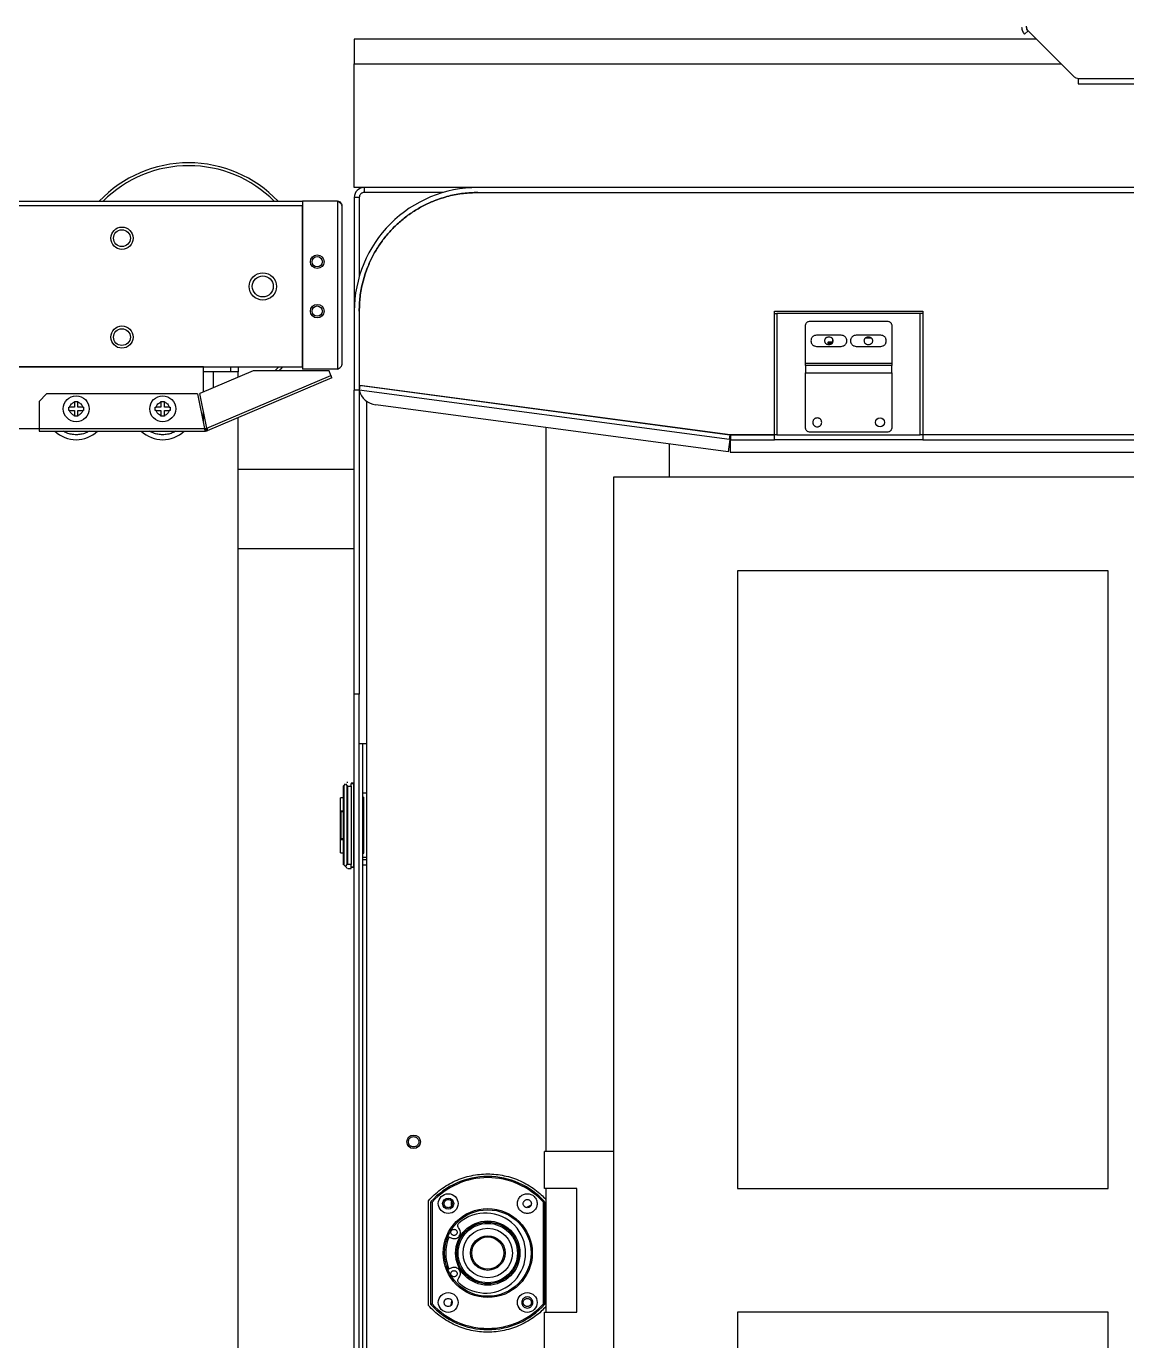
# Model space of a CAD drawing. Header units: millimetres. Extents: x 914 to 910632, y -176 to 682692.
# Drawn here: x 2398.26 to 2405.27, y 1809.91 to 1818.29 of the extents above; entities that cross this region are included whole.
import ezdxf

# ---------------------------------------------------------------- set-up
doc = ezdxf.new("R2010")
doc.units = ezdxf.units.MM
doc.layers.add('画图', color=3, linetype='Continuous', lineweight=30)

# ---------------------------------------------------------------- blocks, each defined once
blk = doc.blocks.new('SDHGSJH')
at = {"color": 7, "linetype": 'Continuous', "lineweight": 30}
for p, q in [((-1952, -343.34), (-1952, 343.77)), ((-1900, 337.17), (-1900, -336.74)), ((-1900, 337.17), (-1900, -283.79)), ((-2052, 313.21), (-2052, -312.79)), ((-2252, 275.21), (-2252, 25.21)), ((-2102, 25.21), (-2102, 275.21)), ((-1949, 225.21), (-1949, -224.79)), ((-1947, 225.21), (-1947, -224.79)), ((-1950.5, 205.21), (-1950.5, -204.79)), ((-2024, 40.21), (-2024, 25.21)), ((-2252, 25.21), (-2102, 25.21)), ((-2037, 25.21), (-2037, -24.79)), ((-2024, 25.21), (-2037, 25.21)), ((-2024.5, -24.79), (-2024.5, 25.21)), ((-2024, 22.06), (-2023.5, 21.86)), ((-2024, -19.51), (-2024, 22.06)), ((-2023.5, 21.86), (-2023.5, -19.32)), ((-1986.35, 20.76), (-1986.12, 22.19)), ((-1978.5, 21.86), (-1978, 22.06)), ((-1978.5, -19.32), (-1978.5, 21.86)), ((-1978, 22.06), (-1978, -19.51)), ((-1977, 22.44), (-1977, -19.89)), ((-1986.49, 7.28), (-1984.83, 7.97)), ((-1984.83, -5.43), (-1986.49, -4.74)), ((-2023.5, -19.32), (-2024, -19.51)), ((-2018.25, -18.01), (-2017, -17.29)), ((-1986.25, -19.45), (-1986.25, -18.01)), ((-1978, -19.51), (-1978.5, -19.32)), ((-2252, -24.79), (-2252, -274.79)), ((-2102, -24.79), (-2252, -24.79)), ((-2102, -274.79), (-2102, -24.79)), ((-2037, -24.79), (-2024, -24.79)), ((-2024, -24.79), (-2024, -39.79)), ((-2052, -39.79), (-2024, -39.79)), ((-2024.5, -332.68), (-2024.5, -39.79)), ((-1950.5, -155.79), (-1952, -155.79)), ((-1952, -157.79), (-1950.5, -157.79)), ((-1952, -158.79), (-1950.5, -158.79)), ((-1950.5, -158.85), (-1952, -158.88)), ((-1945.7, -154.79), (-1946.7, -154.79)), ((-1946.7, -154.79), (-1946.7, -154.89)), ((-1946.7, -154.89), (-1945.7, -154.89)), ((-1946.7, -188.69), (-1946.7, -154.89)), ((-1945.7, -154.29), (-1945.7, -154.79)), ((-1944.41, -154.29), (-1945.7, -154.29)), ((-1945.7, -154.89), (-1945.7, -155.97)), ((-1945.7, -187.6), (-1945.7, -155.97)), ((-1945.7, -155.97), (-1944.41, -155.97)), ((-1944.41, -155.97), (-1944.41, -187.6)), ((-1944.05, -187.82), (-1944.05, -155.76)), ((-1942.85, -155.64), (-1943.44, -155.05)), ((-1942.85, -155.64), (-1942.85, -187.93)), ((-1942.7, -155.79), (-1942.7, -187.79)), ((-1950.5, -160.45), (-1950.9, -160.45)), ((-1950.9, -160.45), (-1950.9, -183.12)), ((-1946.7, -160.45), (-1947, -160.45)), ((-1941.4, -160.69), (-1942.7, -160.69)), ((-1941.4, -160.69), (-1941.4, -165.91)), ((-1941.69, -166.39), (-1942.7, -166.39)), ((-1941.69, -166.39), (-1941.69, -177.19)), ((-1941.4, -166.39), (-1941.69, -166.39)), ((-1941.4, -165.91), (-1941.4, -166.39)), ((-1941.4, -166.39), (-1941.4, -177.19)), ((-1942.7, -177.19), (-1941.69, -177.19)), ((-1941.69, -177.19), (-1941.4, -177.19)), ((-1941.4, -177.19), (-1941.4, -177.66)), ((-1941.4, -177.66), (-1941.4, -182.89)), ((-1952, -184.79), (-1950.5, -184.79)), ((-1950.5, -183.12), (-1950.9, -183.12)), ((-1946.7, -183.12), (-1947, -183.12)), ((-1942.7, -182.89), (-1941.4, -182.89)), ((-1945.7, -188.69), (-1946.7, -188.69)), ((-1946.7, -188.79), (-1945.7, -188.79)), ((-1944.41, -187.6), (-1945.7, -187.6)), ((-1945.7, -187.6), (-1945.7, -188.69)), ((-1943.44, -188.53), (-1944.05, -187.82)), ((-1942.85, -187.93), (-1943.44, -188.53)), ((-1952, -204.79), (-1949, -204.79)), ((-1949, -224.79), (-1947, -224.79)), ((-1949, -347.79), (-1949, -224.79)), ((-1947, -224.79), (-1947, -347.79)), ((-2252, -274.79), (-2102, -274.79)), ((-1900, -283.79), (-1947, -283.79)), ((-2052, -312.79), (-2702, -312.79)), ((-2074.5, -312.79), (-2074.5, -326.01)), ((-1900, -315.79), (-1947, -315.79)), ((-1900, -315.79), (-1900, -336.74)), ((-2099.07, -322.79), (-2654.93, -322.79)), ((-2099.07, -327.79), (-2099.07, -322.79)), ((-2098.93, -327.8), (-2098.27, -322.84)), ((-2098.27, -322.84), (-1955.69, -341.85)), ((-2177, -327.79), (-2577, -327.79)), ((-2177, -329.79), (-2177, -327.79)), ((-2177, -327.79), (-2117, -327.79)), ((-2117, -327.79), (-2117, -329.79)), ((-2099.2, -327.79), (-2117, -327.79)), ((-2099.2, -329.79), (-2099.2, -327.79)), ((-2099.2, -327.79), (-2099.07, -327.79)), ((-2099.07, -325.79), (-2098.8, -325.79)), ((-2098.8, -327.81), (-2099.07, -329.8)), ((-2098.8, -327.81), (-2098.93, -327.8)), ((-2098.71, -326.09), (-2098.8, -325.79)), ((-2098.8, -327.81), (-1949, -347.79)), ((-2577, -329.79), (-2177, -329.79)), ((-2177, -379.79), (-2177, -329.79)), ((-2177, -329.79), (-2176, -329.79)), ((-2176, -329.79), (-2176, -378.79)), ((-2118, -329.79), (-2176, -329.79)), ((-2164.5, -354.79), (-2164.5, -332.79)), ((-2162.5, -330.79), (-2131.5, -330.79)), ((-2129.5, -332.79), (-2129.5, -354.79)), ((-2118, -378.79), (-2118, -329.79)), ((-2118, -329.79), (-2117, -329.79)), ((-2117, -329.79), (-2099.2, -329.79)), ((-2117, -329.79), (-2117, -379.79)), ((-2099, -329.79), (-2117, -329.79)), ((-2099.07, -329.8), (-1949.26, -349.77)), ((-1949, -349.79), (-2099, -329.79)), ((-1937.96, -352.86), (-1887.47, -331.43)), ((-1887.41, -332.49), (-1937.57, -353.78)), ((-1887.08, -332.35), (-1887.47, -331.43)), ((-1887.08, -332.35), (-1887.41, -332.49)), ((-1887.41, -332.49), (-1884.56, -346.49)), ((-1886.79, -332.29), (-1886.79, -331.29)), ((-1819.5, -331.29), (-1886.79, -331.29)), ((-1886.43, -332.29), (-1886.79, -332.29)), ((-1883.58, -346.29), (-1886.43, -332.29)), ((-1819.5, -332.29), (-1886.43, -332.29)), ((-1819.5, -332.29), (-1819.5, -331.29)), ((-1819.5, -343.29), (-1819.5, -332.29)), ((-1016, -332.29), (-1819.5, -332.29)), ((-1885.85, -335.14), (-1886, -335.29)), ((-1886, -335.29), (-1886, -339.42)), ((-1872.5, -339.59), (-1872.16, -339.59)), ((-1872.5, -340.99), (-1872.5, -339.59)), ((-1870.2, -339.59), (-1872.16, -339.59)), ((-1870.2, -337.63), (-1870.2, -337.29)), ((-1870.2, -337.29), (-1868.8, -337.29)), ((-1870.2, -337.63), (-1870.2, -339.59)), ((-1868.8, -337.29), (-1868.8, -337.63)), ((-1868.8, -339.59), (-1868.8, -337.63)), ((-1866.84, -339.59), (-1868.8, -339.59)), ((-1866.84, -339.59), (-1866.5, -339.59)), ((-1866.5, -339.59), (-1866.5, -340.99)), ((-1837.5, -339.59), (-1837.16, -339.59)), ((-1837.5, -340.99), (-1837.5, -339.59)), ((-1835.2, -339.59), (-1837.16, -339.59)), ((-1835.2, -337.63), (-1835.2, -337.29)), ((-1835.2, -337.29), (-1833.8, -337.29)), ((-1835.2, -337.63), (-1835.2, -339.59)), ((-1833.8, -337.29), (-1833.8, -337.63)), ((-1833.8, -339.59), (-1833.8, -337.63)), ((-1831.84, -339.59), (-1833.8, -339.59)), ((-1831.84, -339.59), (-1831.5, -339.59)), ((-1831.5, -339.59), (-1831.5, -340.99)), ((-1872.16, -340.99), (-1872.5, -340.99)), ((-1872.16, -340.99), (-1870.2, -340.99)), ((-1870.2, -340.99), (-1870.2, -342.95)), ((-1870.2, -343.29), (-1870.2, -342.95)), ((-1868.8, -343.29), (-1870.2, -343.29)), ((-1868.8, -342.95), (-1868.8, -340.99)), ((-1868.8, -340.99), (-1866.84, -340.99)), ((-1868.8, -342.95), (-1868.8, -343.29)), ((-1866.5, -340.99), (-1866.84, -340.99)), ((-1837.16, -340.99), (-1837.5, -340.99)), ((-1837.16, -340.99), (-1835.2, -340.99)), ((-1835.2, -340.99), (-1835.2, -342.95)), ((-1835.2, -343.29), (-1835.2, -342.95)), ((-1833.8, -343.29), (-1835.2, -343.29)), ((-1833.8, -342.95), (-1833.8, -340.99)), ((-1833.8, -340.99), (-1831.84, -340.99)), ((-1833.8, -342.95), (-1833.8, -343.29)), ((-1831.5, -340.99), (-1831.84, -340.99)), ((-1822.5, -346.29), (-1819.5, -343.29)), ((-2117, -350.29), (-2117, -350.29)), ((-1949.57, -346.58), (-1949, -346.77)), ((-1949.36, -346.72), (-1949, -346.77)), ((-1949.26, -349.77), (-1949, -347.79)), ((-1949, -347.79), (-1947, -347.79)), ((-1949, -379.79), (-1949, -347.79)), ((-1949, -379.79), (-1949, -349.79)), ((-1947, -379.79), (-1947, -347.79)), ((-1906.08, -355.62), (-1884.56, -346.49)), ((-1886, -347.1), (-1886, -357.29)), ((-1883.58, -346.29), (-1822.5, -346.29)), ((-2129.5, -354.79), (-2164.5, -354.79)), ((-2164.5, -354.79), (-2164.5, -357.79)), ((-2129.5, -357.79), (-2129.5, -354.79)), ((-1937.57, -353.78), (-1936.79, -355.62)), ((-1936.79, -355.62), (-1906.08, -355.62)), ((-1900, -353.04), (-1900, -355.29)), ((-1900, -357.29), (-1900, -355.29)), ((-1900, -355.29), (-1897, -355.29)), ((-1897, -355.29), (-1897, -357.29)), ((-1897, -355.29), (-1886, -355.29)), ((-2164.5, -357.79), (-2129.5, -357.79)), ((-2164.5, -358.79), (-2164.5, -357.79)), ((-2129.5, -358.79), (-2164.5, -358.79)), ((-2164.5, -373.79), (-2164.5, -358.79)), ((-2129.5, -357.79), (-2129.5, -358.79)), ((-2129.5, -358.79), (-2129.5, -373.79)), ((-2117, -358.29), (-2117, -358.29)), ((-1942, -422.55), (-1942, -358.02)), ((-1940.26, -356.29), (-1926, -356.29)), ((-1940.26, -424.29), (-1940.26, -356.29)), ((-1926, -424.29), (-1926, -356.29)), ((-1926, -357.29), (-1926, -422.55)), ((-981.73, -357.29), (-1926, -357.29)), ((-1886, -357.29), (-1013, -357.29)), ((-2150, -365.54), (-2160, -365.54)), ((-2134, -365.54), (-2144, -365.54)), ((-2138.52, -366.85), (-2140.31, -366.85)), ((-2160, -370.04), (-2150, -370.04)), ((-2156.22, -368.87), (-2153.76, -368.87)), ((-2144, -370.04), (-2134, -370.04)), ((-2140.49, -368.49), (-2140.49, -367.25)), ((-2140.49, -367.25), (-2138.92, -367.25)), ((-2131.5, -375.79), (-2162.5, -375.79)), ((-2117, -379.79), (-2177, -379.79)), ((-2176, -378.79), (-2118, -378.79)), ((-2117, -378.79), (-2118, -378.79)), ((-1947, -425.79), (-1947, -379.79)), ((-1949, -425.79), (-1949, -393.79)), ((-1940.26, -424.29), (-1926, -424.29)), ((26, -422.55), (-1926, -422.55)), ((26, -424.29), (-1926, -424.29)), ((-1997, -427.79), (-2757, -427.79)), ((-2757, -429.79), (-1997, -429.79)), ((-1997, -429.79), (-1951, -429.79)), ((-1997, -429.79), (-1947, -429.79)), ((-1983, -427.79), (-1951, -427.79)), ((-1951, -429.79), (-1951, -427.79)), ((-1949, -425.79), (-1947, -425.79)), ((-1947, -429.79), (-1947, -479.79)), ((-2239.83, -471.79), (-2352, -471.79)), ((-2239.83, -473.79), (-2239.83, -471.79)), ((-2352, -473.79), (-2240.24, -473.79)), ((-2352, -473.79), (-2239.83, -473.79)), ((-2238.12, -474.67), (-2219.88, -492.91)), ((-1947, -489.79), (-1947, -479.79)), ((-2223, -489.79), (-1947, -489.79)), ((-2218.17, -491.79), (-2219.59, -493.2))]:
    blk.add_line(p, q, dxfattribs=at)
at = {"color": 8, "linetype": 'Continuous', "lineweight": 30}
for p, q in [((-1942.7, -165.91), (-1941.4, -165.91)), ((-1941.4, -177.66), (-1942.7, -177.66)), ((-2098.8, -325.79), (-2098.67, -325.81)), ((-1890, -348.8), (-1890, -355.29)), ((-1947, -479.79), (-2233, -479.79))]:
    blk.add_line(p, q, dxfattribs=at)
at = {"color": 7, "linetype": 'Continuous', "lineweight": 30, "flags": 128}
for points in [[(-1943.44, -155.05), (-1943.7, -154.79), (-1943.93, -154.56), (-1944.15, -154.34)], [(-1949.09, -347.46), (-1949.07, -347.27), (-1949.03, -347), (-1949.01, -346.83), (-1949, -346.77)], [(-1937.96, -352.86), (-1937.95, -352.88), (-1937.93, -352.93), (-1937.89, -353.01), (-1937.84, -353.13), (-1937.79, -353.27), (-1937.72, -353.43), (-1937.64, -353.6), (-1937.57, -353.78)], [(-1918, -357.29), (-1917.16, -356.33), (-1916.5, -355.62)]]:
    blk.add_lwpolyline(points, dxfattribs=at)
at = {"color": 8, "linetype": 'Continuous', "lineweight": 30, "flags": 128}
blk.add_lwpolyline([(-1916.46, -357.29), (-1915.26, -355.99), (-1914.91, -355.62)], dxfattribs=at)
at = {"color": 7, "linetype": 'Continuous', "lineweight": 30}
for centre, radius in [((-2017, 21.27), 4), ((-1985, 21.27), 4), ((-2001, 1.27), 18), ((-2001, 1.27), 17.5), ((-2001, 1.27), 13), ((-2001, 1.27), 12.5), ((-2001, 1.27), 12), ((-2001, 1.27), 10), ((-2001, 1.27), 7), ((-2001, 1.27), 6.5), ((-1985, -18.73), 4), ((-1985, -18.73), 2.25), ((-1971, -43.73), 2.75), ((-2159.7, -334.79), 1.8), ((-1869.5, -340.29), 5.25), ((-1834.5, -340.29), 5.25), ((-1853, -369.29), 4.5), ((-1853, -369.29), 3.4), ((-1932, -379.79), 2.75), ((-1932, -379.79), 2.1), ((-1910, -389.79), 5.5), ((-1910, -389.79), 4.25), ((-1932, -399.79), 2.75), ((-1932, -399.79), 2.1), ((-1853, -409.29), 4.5), ((-1853, -409.29), 3.4)]:
    blk.add_circle(centre, radius, dxfattribs=at)
for centre, radius, start, end in [((-2001, 1.27), 31, 42.1034, 137.8966), ((-2001, 1.27), 30.5, 42.4637, 137.5363), ((-2000.1, 1.27), 16.2, 48.643, 311.357), ((-2001, 1.27), 31, 222.1034, 317.8966), ((-2001, 1.27), 30.5, 222.4637, 317.5363), ((-1939.2, -159.29), 6, 135.0068, 143.9911), ((-1936.79, -149.74), 8.46, 224.2751, 225.6782), ((-1869.5, -340.29), 12.5, 46.0545, 133.9455), ((-1834.5, -340.29), 12.5, 46.0545, 133.9455), ((-1886.79, -333.02), 1.74, 90, 113), ((-1886.79, -333.02), 0.737, 90, 113), ((-1956.75, -349.78), 8, 14.4297, 82.4054), ((-2138.92, -366.85), 0.4, 270, 0), ((-1997, -379.79), 50, 270, 0), ((-1880, -389.79), 50, 223.6301, 316.3699), ((-1951, -425.79), 4, 270, 0)]:
    blk.add_arc(centre, radius, start, end, dxfattribs=at)
at = {"color": 8, "linetype": 'Continuous', "lineweight": 30}
blk.add_arc((-1880, -389.79), 48.85, 224.935, 315.065, dxfattribs=at)
at = {"color": 7, "linetype": 'Continuous', "lineweight": 30}
for points, knots in [([(-2024.5, 22.95), (-2023.9, 23.59), (-2022.53, 25.04), (-2020.08, 27.03), (-2017.24, 28.92), (-2014.19, 30.49), (-2010.99, 31.74), (-2007.7, 32.62), (-2004.35, 33.16), (-2001, 33.33), (-1997.65, 33.16), (-1994.3, 32.62), (-1991.01, 31.74), (-1987.81, 30.49), (-1984.76, 28.92), (-1981.92, 27.03), (-1979.29, 24.89), (-1977.76, 23.25), (-1977, 22.44)], [0, 0, 0, 0, 0.049268, 0.111881, 0.175933, 0.239989, 0.30404, 0.368096, 0.430705, 0.493325, 0.555936, 0.618558, 0.682606, 0.746665, 0.810712, 0.874769, 0.937382, 1, 1, 1, 1]), ([(-2014.75, 21.27), (-2014.78, 21.55), (-2014.83, 21.99), (-2015.11, 22.52), (-2015.4, 22.87), (-2015.76, 23.17), (-2016.28, 23.44), (-2017, 23.58), (-2017.72, 23.44), (-2018.24, 23.17), (-2018.6, 22.87), (-2018.89, 22.52), (-2019.17, 21.99), (-2019.22, 21.55), (-2019.25, 21.27)], [0, 0, 0, 0, 0.119728, 0.184819, 0.25, 0.315096, 0.380293, 0.500018, 0.61971, 0.684824, 0.750004, 0.815089, 0.880272, 1, 1, 1, 1]), ([(-2019.25, 21.27), (-2019.22, 20.99), (-2019.17, 20.55), (-2018.89, 20.03), (-2018.6, 19.67), (-2018.24, 19.38), (-2017.72, 19.11), (-2017, 18.97), (-2016.28, 19.11), (-2015.76, 19.38), (-2015.4, 19.67), (-2015.11, 20.03), (-2014.83, 20.55), (-2014.78, 20.99), (-2014.75, 21.27)], [0, 0, 0, 0, 0.1197153, 0.1848088, 0.2499915, 0.3150896, 0.3802893, 0.4999848, 0.6197136, 0.6848299, 0.7500125, 0.8151, 0.8802847, 1, 1, 1, 1]), ([(-2018.65, 21.27), (-2018.63, 21.48), (-2018.59, 21.8), (-2018.39, 22.18), (-2018.18, 22.45), (-2017.91, 22.66), (-2017.53, 22.86), (-2017, 22.96), (-2016.47, 22.86), (-2016.09, 22.66), (-2015.83, 22.45), (-2015.61, 22.18), (-2015.41, 21.8), (-2015.37, 21.48), (-2015.35, 21.27)], [0, 0, 0, 0, 0.119723, 0.184803, 0.250013, 0.315075, 0.380279, 0.499979, 0.619725, 0.684815, 0.749993, 0.815073, 0.880277, 1, 1, 1, 1]), ([(-2015.35, 21.27), (-2015.37, 21.06), (-2015.41, 20.74), (-2015.61, 20.36), (-2015.82, 20.1), (-2016.09, 19.88), (-2016.47, 19.68), (-2017, 19.58), (-2017.53, 19.68), (-2017.91, 19.88), (-2018.17, 20.1), (-2018.39, 20.36), (-2018.59, 20.74), (-2018.63, 21.06), (-2018.65, 21.27)], [0, 0, 0, 0, 0.119704, 0.184786, 0.249998, 0.315077, 0.380273, 0.500023, 0.619727, 0.684819, 0.749999, 0.815111, 0.880296, 1, 1, 1, 1]), ([(-1986.65, 21.27), (-1986.63, 21.48), (-1986.59, 21.8), (-1986.39, 22.18), (-1986.18, 22.45), (-1985.91, 22.66), (-1985.53, 22.86), (-1985, 22.96), (-1984.47, 22.86), (-1984.09, 22.66), (-1983.83, 22.45), (-1983.61, 22.18), (-1983.41, 21.8), (-1983.37, 21.48), (-1983.35, 21.27)], [0, 0, 0, 0, 0.119713, 0.184813, 0.250022, 0.315083, 0.380287, 0.499986, 0.61973, 0.684819, 0.749996, 0.815075, 0.880278, 1, 1, 1, 1]), ([(-1983.35, 21.27), (-1983.37, 21.06), (-1983.41, 20.74), (-1983.61, 20.36), (-1983.82, 20.1), (-1984.09, 19.88), (-1984.47, 19.68), (-1985, 19.58), (-1985.53, 19.68), (-1985.91, 19.88), (-1986.17, 20.1), (-1986.39, 20.36), (-1986.59, 20.74), (-1986.63, 21.06), (-1986.65, 21.27)], [0, 0, 0, 0, 0.119705, 0.184808, 0.249991, 0.315105, 0.38026, 0.50001, 0.619714, 0.684807, 0.749986, 0.815098, 0.880304, 1, 1, 1, 1]), ([(-1989.29, 11.29), (-1989.45, 11.07), (-1989.8, 10.62), (-1989.99, 9.76), (-1989.9, 8.9), (-1989.54, 8.13), (-1988.94, 7.53), (-1988.17, 7.14), (-1987.3, 7.03), (-1986.76, 7.2), (-1986.49, 7.28)], [0, 0, 0, 0, 0.12133, 0.24999, 0.378661, 0.500007, 0.62135, 0.749998, 0.878661, 1, 1, 1, 1]), ([(-1989.4, 13.43), (-1989.26, 13.28), (-1988.99, 12.98), (-1988.85, 12.38), (-1988.93, 11.77), (-1989.17, 11.45), (-1989.29, 11.29)], [0, 0, 0, 0, 0.249955, 0.499983, 0.749986, 1, 1, 1, 1]), ([(-1987.36, 8.38), (-1987.51, 8.4), (-1987.76, 8.42), (-1988.05, 8.58), (-1988.25, 8.74), (-1988.41, 8.94), (-1988.56, 9.23), (-1988.64, 9.63), (-1988.56, 10.03), (-1988.41, 10.32), (-1988.25, 10.52), (-1988.05, 10.68), (-1987.76, 10.84), (-1987.51, 10.86), (-1987.36, 10.88)], [0, 0, 0, 0, 0.119724, 0.184832, 0.250033, 0.315105, 0.380296, 0.499989, 0.619713, 0.684795, 0.749976, 0.815071, 0.880276, 1, 1, 1, 1]), ([(-1987.36, 10.88), (-1987.2, 10.86), (-1986.96, 10.84), (-1986.67, 10.68), (-1986.47, 10.52), (-1986.3, 10.32), (-1986.15, 10.03), (-1986.08, 9.63), (-1986.15, 9.23), (-1986.3, 8.94), (-1986.47, 8.74), (-1986.66, 8.58), (-1986.96, 8.42), (-1987.2, 8.4), (-1987.36, 8.38)], [0, 0, 0, 0, 0.119677, 0.184793, 0.250001, 0.31508, 0.380279, 0.500016, 0.619723, 0.684812, 0.750001, 0.815056, 0.880323, 1, 1, 1, 1]), ([(-1984.27, -1.77), (-1984.15, -0.74), (-1983.88, 1.38), (-1984.2, 4.65), (-1984.94, 6.73), (-1985.3, 7.77)], [0, 0, 0, 0, 0.3197478, 0.6586413, 1, 1, 1, 1]), ([(-1986.49, -4.74), (-1986.76, -4.66), (-1987.3, -4.49), (-1988.17, -4.6), (-1988.94, -4.98), (-1989.54, -5.59), (-1989.9, -6.36), (-1989.99, -7.22), (-1989.8, -8.07), (-1989.45, -8.53), (-1989.29, -8.74)], [0, 0, 0, 0, 0.121343, 0.250007, 0.378655, 0.499998, 0.621343, 0.749996, 0.878656, 1, 1, 1, 1]), ([(-1985.33, -5.22), (-1985.25, -5.07), (-1984.7, -3.99), (-1984.47, -2.79), (-1984.27, -1.77)], [0, 0, 0, 0, 0.1412749, 1, 1, 1, 1]), ([(-1989.29, -8.74), (-1989.17, -8.91), (-1988.93, -9.23), (-1988.85, -9.84), (-1988.99, -10.44), (-1989.26, -10.74), (-1989.4, -10.89)], [0, 0, 0, 0, 0.250017, 0.500021, 0.750003, 1, 1, 1, 1]), ([(-1987.36, -8.34), (-1987.51, -8.32), (-1987.76, -8.29), (-1988.05, -8.14), (-1988.25, -7.98), (-1988.41, -7.78), (-1988.56, -7.49), (-1988.64, -7.09), (-1988.56, -6.69), (-1988.41, -6.39), (-1988.25, -6.2), (-1988.05, -6.03), (-1987.76, -5.88), (-1987.51, -5.85), (-1987.36, -5.84)], [0, 0, 0, 0, 0.119728, 0.184837, 0.250036, 0.315084, 0.380275, 0.499997, 0.61972, 0.684774, 0.749978, 0.815073, 0.880277, 1, 1, 1, 1]), ([(-1987.36, -5.84), (-1987.2, -5.85), (-1986.96, -5.88), (-1986.67, -6.03), (-1986.47, -6.2), (-1986.3, -6.39), (-1986.15, -6.69), (-1986.08, -7.09), (-1986.15, -7.49), (-1986.3, -7.78), (-1986.47, -7.98), (-1986.66, -8.14), (-1986.96, -8.29), (-1987.2, -8.32), (-1987.36, -8.34)], [0, 0, 0, 0, 0.119676, 0.184806, 0.249994, 0.315072, 0.38027, 0.500006, 0.619742, 0.684804, 0.749992, 0.815066, 0.880318, 1, 1, 1, 1]), ([(-2021, -18.73), (-2020.95, -18.23), (-2020.86, -17.45), (-2020.37, -16.52), (-2019.85, -15.88), (-2019.21, -15.36), (-2018.28, -14.88), (-2017, -14.63), (-2015.72, -14.88), (-2014.79, -15.36), (-2014.15, -15.88), (-2013.63, -16.52), (-2013.14, -17.45), (-2013.05, -18.23), (-2013, -18.73)], [0, 0, 0, 0, 0.119725, 0.184178, 0.25, 0.315822, 0.380275, 0.499991, 0.619725, 0.684178, 0.75, 0.815822, 0.880275, 1, 1, 1, 1]), ([(-1977, -19.89), (-1977.76, -20.71), (-1979.29, -22.34), (-1981.92, -24.49), (-1984.76, -26.37), (-1987.81, -27.95), (-1991.01, -29.2), (-1994.3, -30.08), (-1997.65, -30.61), (-2001, -30.79), (-2004.35, -30.61), (-2007.7, -30.08), (-2010.99, -29.2), (-2014.19, -27.95), (-2017.24, -26.37), (-2020.08, -24.48), (-2022.53, -22.5), (-2023.9, -21.05), (-2024.5, -20.41)], [0, 0, 0, 0, 0.062614, 0.125232, 0.18928, 0.253336, 0.317386, 0.381443, 0.444056, 0.506676, 0.569287, 0.631905, 0.695952, 0.760011, 0.824058, 0.888119, 0.950731, 1, 1, 1, 1]), ([(-2013, -18.73), (-2013.05, -19.23), (-2013.14, -20.01), (-2013.63, -20.94), (-2014.15, -21.58), (-2014.79, -22.1), (-2015.72, -22.58), (-2017, -22.83), (-2018.28, -22.58), (-2019.21, -22.1), (-2019.85, -21.58), (-2020.37, -20.94), (-2020.86, -20.01), (-2020.95, -19.23), (-2021, -18.73)], [0, 0, 0, 0, 0.1197268, 0.1841797, 0.2499955, 0.3158247, 0.3802732, 0.5000094, 0.6197268, 0.6841753, 0.7500045, 0.8158203, 0.8802732, 1, 1, 1, 1]), ([(-2018.65, -18.73), (-2018.63, -18.52), (-2018.59, -18.2), (-2018.39, -17.82), (-2018.18, -17.55), (-2017.91, -17.34), (-2017.53, -17.14), (-2017, -17.04), (-2016.47, -17.14), (-2016.09, -17.34), (-2015.83, -17.55), (-2015.61, -17.82), (-2015.41, -18.2), (-2015.37, -18.52), (-2015.35, -18.73)], [0, 0, 0, 0, 0.119726, 0.184808, 0.250002, 0.31508, 0.380276, 0.499979, 0.619728, 0.68481, 0.750004, 0.815068, 0.880274, 1, 1, 1, 1]), ([(-2015.35, -18.73), (-2015.37, -18.94), (-2015.41, -19.26), (-2015.61, -19.64), (-2015.82, -19.9), (-2016.09, -20.12), (-2016.47, -20.32), (-2017, -20.42), (-2017.53, -20.32), (-2017.91, -20.12), (-2018.17, -19.9), (-2018.39, -19.64), (-2018.59, -19.26), (-2018.63, -18.94), (-2018.65, -18.73)], [0, 0, 0, 0, 0.119726, 0.184808, 0.250001, 0.31508, 0.380275, 0.500024, 0.619728, 0.68482, 0.749999, 0.81511, 0.880274, 1, 1, 1, 1]), ([(-1986.65, -18.73), (-1986.63, -18.52), (-1986.59, -18.2), (-1986.39, -17.82), (-1986.18, -17.55), (-1985.91, -17.34), (-1985.53, -17.14), (-1985, -17.04), (-1984.47, -17.14), (-1984.09, -17.34), (-1983.83, -17.55), (-1983.61, -17.82), (-1983.41, -18.2), (-1983.37, -18.52), (-1983.35, -18.73)], [0, 0, 0, 0, 0.119716, 0.184818, 0.250011, 0.315089, 0.380283, 0.499986, 0.619733, 0.684814, 0.750007, 0.81507, 0.880275, 1, 1, 1, 1]), ([(-1983.35, -18.73), (-1983.37, -18.94), (-1983.41, -19.26), (-1983.61, -19.64), (-1983.82, -19.9), (-1984.09, -20.12), (-1984.47, -20.32), (-1985, -20.42), (-1985.53, -20.32), (-1985.91, -20.12), (-1986.17, -19.9), (-1986.39, -19.64), (-1986.59, -19.26), (-1986.63, -18.94), (-1986.65, -18.73)], [0, 0, 0, 0, 0.119726, 0.184829, 0.249994, 0.315108, 0.380262, 0.500011, 0.619715, 0.684807, 0.749986, 0.815097, 0.880282, 1, 1, 1, 1]), ([(-1973.1, -43.73), (-1973.07, -43.46), (-1973.03, -43.06), (-1972.77, -42.57), (-1972.5, -42.23), (-1972.16, -41.96), (-1971.67, -41.71), (-1971, -41.58), (-1970.33, -41.71), (-1969.84, -41.96), (-1969.5, -42.23), (-1969.23, -42.57), (-1968.97, -43.06), (-1968.93, -43.46), (-1968.9, -43.73)], [0, 0, 0, 0, 0.119719, 0.184823, 0.249993, 0.315113, 0.380274, 0.49999, 0.619741, 0.684821, 0.75002, 0.815103, 0.880287, 1, 1, 1, 1]), ([(-1968.9, -43.73), (-1968.93, -43.99), (-1968.97, -44.4), (-1969.23, -44.89), (-1969.5, -45.22), (-1969.84, -45.5), (-1970.33, -45.75), (-1971, -45.88), (-1971.67, -45.75), (-1972.16, -45.5), (-1972.5, -45.22), (-1972.77, -44.89), (-1973.03, -44.4), (-1973.07, -43.99), (-1973.1, -43.73)], [0, 0, 0, 0, 0.119712, 0.184814, 0.249999, 0.315107, 0.380267, 0.500018, 0.619733, 0.684812, 0.749999, 0.815081, 0.880282, 1, 1, 1, 1]), ([(-1944.41, -155.97), (-1944.37, -155.97), (-1944.3, -155.96), (-1944.18, -155.9), (-1944.1, -155.83), (-1944.06, -155.77), (-1944.05, -155.76)], [0, 0, 0, 0, 0.217534, 0.485561, 0.894118, 1, 1, 1, 1]), ([(-1944.41, -187.6), (-1944.37, -187.61), (-1944.3, -187.62), (-1944.16, -187.69), (-1944.1, -187.76), (-1944.05, -187.82)], [0, 0, 0, 0, 0.2357955, 0.5007431, 1, 1, 1, 1]), ([(-1944.05, -189.14), (-1944.1, -189.18), (-1944.16, -189.23), (-1944.3, -189.28), (-1944.37, -189.29), (-1944.41, -189.29)], [0, 0, 0, 0, 0.498771, 0.764028, 1, 1, 1, 1]), ([(-1942.85, -187.93), (-1942.82, -187.91), (-1942.78, -187.87), (-1942.73, -187.82), (-1942.71, -187.79), (-1942.7, -187.79), (-1942.7, -187.79)], [0, 0, 0, 0, 0.2835419, 0.5411366, 0.7777038, 1, 1, 1, 1]), ([(-1942.7, -187.79), (-1942.7, -187.79), (-1942.71, -187.79), (-1942.73, -187.82), (-1942.78, -187.87), (-1942.82, -187.91), (-1942.85, -187.93)], [0, 0, 0, 0, 0.2222962, 0.4588634, 0.7164581, 1, 1, 1, 1]), ([(-2164.5, -332.79), (-2164.47, -332.54), (-2164.43, -332.15), (-2164.18, -331.68), (-2163.92, -331.36), (-2163.61, -331.11), (-2163.14, -330.86), (-2162.75, -330.81), (-2162.5, -330.79)], [0, 0, 0, 0, 0.239432, 0.369648, 0.500016, 0.630195, 0.76053, 1, 1, 1, 1]), ([(-2132.5, -334.79), (-2132.52, -334.56), (-2132.56, -334.21), (-2132.79, -333.79), (-2133.02, -333.51), (-2133.3, -333.27), (-2133.72, -333.06), (-2134.3, -332.94), (-2134.88, -333.06), (-2135.3, -333.27), (-2135.58, -333.51), (-2135.81, -333.79), (-2136.04, -334.21), (-2136.08, -334.56), (-2136.1, -334.79)], [0, 0, 0, 0, 0.119723, 0.184795, 0.250002, 0.315105, 0.380262, 0.499985, 0.619708, 0.684808, 0.750002, 0.815091, 0.880277, 1, 1, 1, 1]), ([(-2136.1, -334.79), (-2136.08, -335.01), (-2136.04, -335.36), (-2135.81, -335.78), (-2135.58, -336.07), (-2135.3, -336.3), (-2134.88, -336.52), (-2134.3, -336.63), (-2133.72, -336.52), (-2133.3, -336.3), (-2133.02, -336.07), (-2132.79, -335.78), (-2132.56, -335.36), (-2132.52, -335.01), (-2132.5, -334.79)], [0, 0, 0, 0, 0.119719, 0.184807, 0.249996, 0.315096, 0.380298, 0.500017, 0.619736, 0.684796, 0.750002, 0.815098, 0.880281, 1, 1, 1, 1]), ([(-2131.5, -330.79), (-2131.25, -330.81), (-2130.86, -330.86), (-2130.39, -331.11), (-2130.08, -331.36), (-2129.82, -331.68), (-2129.57, -332.15), (-2129.53, -332.54), (-2129.5, -332.79)], [0, 0, 0, 0, 0.239395, 0.3696105, 0.4999792, 0.6301818, 0.7605676, 1, 1, 1, 1]), ([(-1887.41, -332.49), (-1887.43, -332.35), (-1887.48, -332.09), (-1887.53, -331.75), (-1887.53, -331.5), (-1887.49, -331.45), (-1887.47, -331.43)], [0, 0, 0, 0, 0.249978, 0.499938, 0.750006, 1, 1, 1, 1]), ([(-1886.79, -331.29), (-1886.76, -331.3), (-1886.7, -331.33), (-1886.61, -331.56), (-1886.52, -331.89), (-1886.46, -332.16), (-1886.43, -332.29)], [0, 0, 0, 0, 0.249976, 0.499992, 0.750007, 1, 1, 1, 1]), ([(-1872.16, -339.59), (-1872.08, -339.36), (-1871.92, -338.9), (-1871.47, -338.32), (-1870.88, -337.86), (-1870.43, -337.71), (-1870.2, -337.63)], [0, 0, 0, 0, 0.245619, 0.5, 0.754381, 1, 1, 1, 1]), ([(-1868.8, -337.63), (-1868.57, -337.71), (-1868.12, -337.86), (-1867.53, -338.32), (-1867.08, -338.9), (-1866.92, -339.36), (-1866.84, -339.59)], [0, 0, 0, 0, 0.2455859, 0.5000051, 0.7543916, 1, 1, 1, 1]), ([(-1837.16, -339.59), (-1837.08, -339.36), (-1836.92, -338.9), (-1836.47, -338.32), (-1835.88, -337.86), (-1835.43, -337.71), (-1835.2, -337.63)], [0, 0, 0, 0, 0.2456202, 0.5000027, 0.754418, 1, 1, 1, 1]), ([(-1833.8, -337.63), (-1833.57, -337.71), (-1833.12, -337.86), (-1832.53, -338.32), (-1832.08, -338.9), (-1831.92, -339.36), (-1831.84, -339.59)], [0, 0, 0, 0, 0.245582, 0.4999973, 0.7543798, 1, 1, 1, 1]), ([(-1870.2, -342.95), (-1870.43, -342.87), (-1870.88, -342.71), (-1871.47, -342.25), (-1871.92, -341.67), (-1872.08, -341.21), (-1872.16, -340.99)], [0, 0, 0, 0, 0.2456202, 0.5000027, 0.754418, 1, 1, 1, 1]), ([(-1866.84, -340.99), (-1866.92, -341.21), (-1867.08, -341.67), (-1867.53, -342.25), (-1868.12, -342.71), (-1868.57, -342.87), (-1868.8, -342.95)], [0, 0, 0, 0, 0.245572, 0.499992, 0.754413, 1, 1, 1, 1]), ([(-1835.2, -342.95), (-1835.43, -342.87), (-1835.88, -342.71), (-1836.47, -342.25), (-1836.92, -341.67), (-1837.08, -341.21), (-1837.16, -340.99)], [0, 0, 0, 0, 0.245583, 0.5, 0.754417, 1, 1, 1, 1]), ([(-1831.84, -340.99), (-1831.92, -341.21), (-1832.08, -341.67), (-1832.53, -342.25), (-1833.12, -342.71), (-1833.57, -342.87), (-1833.8, -342.95)], [0, 0, 0, 0, 0.245583, 0.5, 0.754417, 1, 1, 1, 1]), ([(-1940.26, -356.29), (-1940.49, -356.43), (-1940.95, -356.72), (-1941.52, -357.16), (-1941.92, -357.59), (-1941.97, -357.88), (-1942, -358.02)], [0, 0, 0, 0, 0.250005, 0.500003, 0.750001, 1, 1, 1, 1]), ([(-2160, -365.54), (-2160.28, -365.57), (-2160.72, -365.61), (-2161.24, -365.89), (-2161.6, -366.19), (-2161.89, -366.54), (-2162.17, -367.07), (-2162.3, -367.79), (-2162.17, -368.51), (-2161.89, -369.03), (-2161.6, -369.39), (-2161.24, -369.68), (-2160.72, -369.96), (-2160.28, -370.01), (-2160, -370.04)], [0, 0, 0, 0, 0.1197297, 0.1848155, 0.2499979, 0.3150997, 0.3802841, 0.5000007, 0.6197174, 0.684826, 0.7500018, 0.8151049, 0.8802703, 1, 1, 1, 1]), ([(-2156.65, -367.79), (-2156.63, -367.58), (-2156.59, -367.26), (-2156.39, -366.88), (-2156.18, -366.61), (-2155.91, -366.4), (-2155.53, -366.2), (-2155, -366.1), (-2154.47, -366.2), (-2154.09, -366.4), (-2153.83, -366.61), (-2153.61, -366.88), (-2153.41, -367.26), (-2153.37, -367.58), (-2153.35, -367.79)], [0, 0, 0, 0, 0.1197252, 0.1848058, 0.249999, 0.3150769, 0.3802767, 0.5000223, 0.6197226, 0.6848139, 0.7499998, 0.8151012, 0.8802748, 1, 1, 1, 1]), ([(-2150, -370.04), (-2149.72, -370.01), (-2149.28, -369.96), (-2148.76, -369.68), (-2148.4, -369.39), (-2148.11, -369.03), (-2147.83, -368.51), (-2147.7, -367.79), (-2147.83, -367.07), (-2148.11, -366.54), (-2148.4, -366.19), (-2148.76, -365.89), (-2149.28, -365.61), (-2149.72, -365.57), (-2150, -365.54)], [0, 0, 0, 0, 0.11973, 0.184815, 0.249997, 0.315099, 0.380284, 0.5, 0.619716, 0.684825, 0.750001, 0.815109, 0.88027, 1, 1, 1, 1]), ([(-2144, -365.54), (-2144.28, -365.57), (-2144.72, -365.61), (-2145.24, -365.89), (-2145.6, -366.19), (-2145.89, -366.54), (-2146.17, -367.07), (-2146.3, -367.79), (-2146.17, -368.51), (-2145.89, -369.03), (-2145.6, -369.39), (-2145.24, -369.68), (-2144.72, -369.96), (-2144.28, -370.01), (-2144, -370.04)], [0, 0, 0, 0, 0.1197297, 0.1848155, 0.2499979, 0.3150997, 0.3802841, 0.5000007, 0.6197174, 0.684826, 0.7500018, 0.8151049, 0.8802703, 1, 1, 1, 1]), ([(-2140.65, -367.79), (-2140.63, -367.58), (-2140.59, -367.26), (-2140.39, -366.88), (-2140.17, -366.61), (-2139.91, -366.4), (-2139.53, -366.2), (-2139, -366.1), (-2138.47, -366.2), (-2138.09, -366.4), (-2137.83, -366.61), (-2137.61, -366.88), (-2137.41, -367.26), (-2137.37, -367.58), (-2137.35, -367.79)], [0, 0, 0, 0, 0.119726, 0.184807, 0.250001, 0.315079, 0.38028, 0.499981, 0.619728, 0.684819, 0.750006, 0.815079, 0.880274, 1, 1, 1, 1]), ([(-2134, -370.04), (-2133.72, -370.01), (-2133.28, -369.96), (-2132.76, -369.68), (-2132.4, -369.39), (-2132.11, -369.03), (-2131.83, -368.51), (-2131.7, -367.79), (-2131.83, -367.07), (-2132.11, -366.54), (-2132.4, -366.19), (-2132.76, -365.89), (-2133.28, -365.61), (-2133.72, -365.57), (-2134, -365.54)], [0, 0, 0, 0, 0.1197317, 0.1848187, 0.2500021, 0.3151051, 0.380275, 0.5, 0.619725, 0.6848192, 0.7499961, 0.8151056, 0.8802683, 1, 1, 1, 1]), ([(-2153.35, -367.79), (-2153.37, -368), (-2153.41, -368.32), (-2153.61, -368.7), (-2153.82, -368.96), (-2154.09, -369.18), (-2154.47, -369.38), (-2155, -369.48), (-2155.53, -369.38), (-2155.91, -369.18), (-2156.17, -368.96), (-2156.39, -368.7), (-2156.59, -368.32), (-2156.63, -368), (-2156.65, -367.79)], [0, 0, 0, 0, 0.119725, 0.184796, 0.249998, 0.315076, 0.380276, 0.499976, 0.619722, 0.684814, 0.749999, 0.815101, 0.880275, 1, 1, 1, 1]), ([(-2137.35, -367.79), (-2137.37, -368), (-2137.41, -368.32), (-2137.61, -368.7), (-2137.82, -368.96), (-2138.09, -369.18), (-2138.47, -369.38), (-2139, -369.48), (-2139.53, -369.38), (-2139.91, -369.18), (-2140.17, -368.96), (-2140.39, -368.7), (-2140.59, -368.32), (-2140.63, -368), (-2140.65, -367.79)], [0, 0, 0, 0, 0.119725, 0.184796, 0.249998, 0.315076, 0.380276, 0.500022, 0.619722, 0.684814, 0.749999, 0.815101, 0.880275, 1, 1, 1, 1]), ([(-2162.5, -375.79), (-2162.75, -375.76), (-2163.14, -375.72), (-2163.61, -375.47), (-2163.92, -375.21), (-2164.18, -374.89), (-2164.43, -374.43), (-2164.47, -374.04), (-2164.5, -373.79)], [0, 0, 0, 0, 0.239465, 0.369619, 0.499973, 0.630188, 0.760554, 1, 1, 1, 1]), ([(-2129.5, -373.79), (-2129.53, -374.04), (-2129.57, -374.43), (-2129.82, -374.89), (-2130.08, -375.21), (-2130.39, -375.47), (-2130.86, -375.72), (-2131.25, -375.76), (-2131.5, -375.79)], [0, 0, 0, 0, 0.2394487, 0.369646, 0.5000282, 0.6302054, 0.7606074, 1, 1, 1, 1]), ([(-2177, -378.79), (-2176.98, -378.79), (-2176.95, -378.79), (-2176.72, -378.79), (-2176.39, -378.79), (-2176.13, -378.79), (-2176, -378.79)], [0, 0, 0, 0, 0.2500493, 0.4999983, 0.7500107, 1, 1, 1, 1]), ([(-1949, -379.79), (-1949.07, -381.74), (-1949.21, -385.7), (-1950.36, -391.64), (-1952.11, -397.08), (-1954.31, -401.91), (-1956.77, -406.13), (-1959.68, -410.11), (-1963, -413.79), (-1966.68, -417.11), (-1970.66, -420.01), (-1974.88, -422.48), (-1979.71, -424.68), (-1985.15, -426.43), (-1991.09, -427.58), (-1995.05, -427.72), (-1997, -427.79)], [0, 0, 0, 0, 0.077628, 0.157664, 0.239951, 0.304276, 0.368607, 0.434301, 0.5, 0.565694, 0.631395, 0.695717, 0.760049, 0.84233, 0.922371, 1, 1, 1, 1]), ([(-1997, -427.79), (-1995.05, -427.72), (-1991.09, -427.58), (-1985.15, -426.43), (-1979.71, -424.68), (-1974.88, -422.48), (-1970.66, -420.01), (-1966.68, -417.11), (-1963, -413.79), (-1959.68, -410.11), (-1956.77, -406.13), (-1954.31, -401.91), (-1952.11, -397.08), (-1950.36, -391.64), (-1949.21, -385.7), (-1949.07, -381.74), (-1949, -379.79)], [0, 0, 0, 0, 0.077626, 0.157664, 0.239951, 0.304276, 0.368605, 0.434298, 0.5, 0.565693, 0.631393, 0.695716, 0.760049, 0.84233, 0.922369, 1, 1, 1, 1]), ([(-1942, -422.55), (-1941.97, -422.7), (-1941.92, -422.99), (-1941.5, -423.44), (-1940.92, -423.87), (-1940.48, -424.15), (-1940.26, -424.29)], [0, 0, 0, 0, 0.254699, 0.509579, 0.764459, 1, 1, 1, 1]), ([(-1940.26, -424.29), (-1940.49, -424.26), (-1940.95, -424.21), (-1941.52, -423.81), (-1941.92, -423.23), (-1941.97, -422.78), (-1942, -422.55)], [0, 0, 0, 0, 0.250007, 0.500004, 0.750002, 1, 1, 1, 1]), ([(-1951, -427.79), (-1950.75, -427.76), (-1950.36, -427.72), (-1949.89, -427.47), (-1949.58, -427.21), (-1949.32, -426.89), (-1949.07, -426.43), (-1949.03, -426.04), (-1949, -425.79)], [0, 0, 0, 0, 0.239456, 0.36964, 0.499989, 0.630199, 0.760544, 1, 1, 1, 1]), ([(-2240.24, -473.79), (-2239.85, -473.83), (-2239.05, -473.91), (-2238.43, -474.41), (-2238.12, -474.67)], [0, 0, 0, 0, 0.49999, 1, 1, 1, 1]), ([(-2219.88, -492.91), (-2219.63, -493.22), (-2219.12, -493.84), (-2219.04, -494.63), (-2219, -495.03)], [0, 0, 0, 0, 0.4999839, 1, 1, 1, 1]), ([(-2219.59, -493.2), (-2219.42, -493.41), (-2219.08, -493.82), (-2219.03, -494.35), (-2219, -494.62)], [0, 0, 0, 0, 0.50003, 1, 1, 1, 1]), ([(-2217, -494.62), (-2217.05, -494.09), (-2217.16, -493.03), (-2217.84, -492.2), (-2218.17, -491.79)], [0, 0, 0, 0, 0.500007, 1, 1, 1, 1])]:
    blk.add_open_spline(points, degree=3, knots=knots, dxfattribs=at)
at = {"color": 8, "linetype": 'Continuous', "lineweight": 30}
for points in [[(-1874.84, -331.29), (-1874.36, -331.01), (-1873.28, -330.41), (-1871.46, -329.92), (-1869.5, -329.73), (-1867.54, -329.92), (-1865.72, -330.41), (-1864.64, -331.01), (-1864.16, -331.29)], [(-1839.84, -331.29), (-1839.36, -331.01), (-1838.28, -330.41), (-1836.46, -329.92), (-1834.5, -329.73), (-1832.54, -329.92), (-1830.72, -330.41), (-1829.64, -331.01), (-1829.16, -331.29)]]:
    blk.add_open_spline(points, degree=3, knots=[0, 0, 0, 0, 0.147777, 0.329004, 0.5, 0.670986, 0.852223, 1, 1, 1, 1], dxfattribs=at)

msp = doc.modelspace()

# ---------------------------------------------------------------- block references
at = {"layer": '画图', "color": 4, "xscale": 0.01575, "yscale": 0.01575, "zscale": 0.01575, "rotation": 180}
msp.add_blockref('SDHGSJH', (2369.6829, 1810.4924), dxfattribs=at)

doc.saveas('drawing.dxf')
